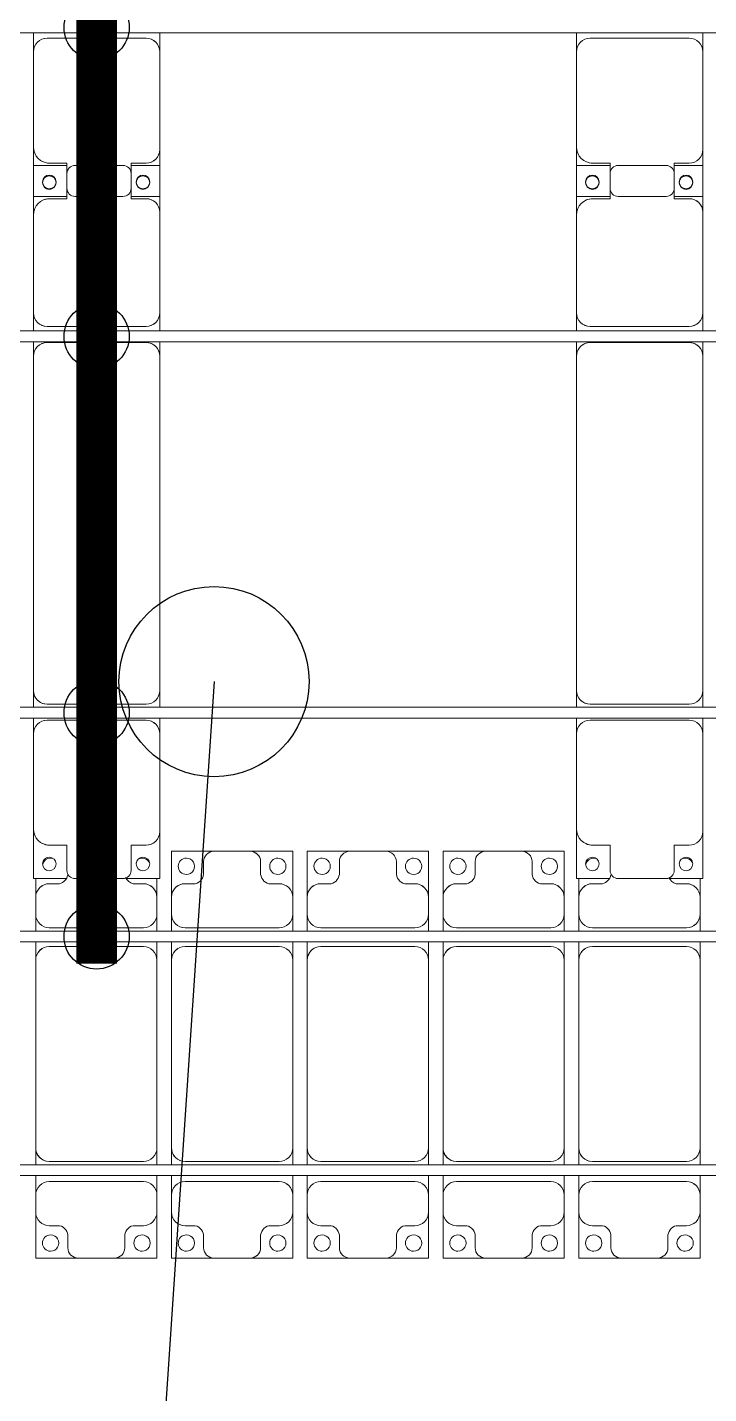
# Model space of a CAD drawing. Header units: millimetres. Extents: x -147246 to 112336, y -213734 to -86506.
# Drawn here: x -110370 to -107861, y -169893 to -164865 of the extents above; entities that cross this region are included whole.
import ezdxf

# ---------------------------------------------------------------- set-up
doc = ezdxf.new("R2010")
doc.units = ezdxf.units.MM
doc.layers.add('A-GENM', color=13, linetype='Continuous', lineweight=9)
doc.layers.add('S-BEAM', color=12, linetype='Continuous', lineweight=9)
for name, color, linetype in [('GC-BICH NEO', 6, 'Continuous'), ('GC-DAY NEO', 5, 'Continuous'), ('GC-HOP 40x60 GIA CUONG', 1, 'Continuous')]:
    doc.layers.add(name, color=color, linetype=linetype)

# ---------------------------------------------------------------- blocks, each defined once
blk = doc.blocks.new('Dầm C52 - Dầm C52-18789-BỐ TRÍ KHUNG KẾT CẤU BÈ PIN 05')
at = {"layer": 'S-BEAM', "color": 1}
blk.add_line((-74474.3, 20), (74474.3, 20), dxfattribs=at)
blk = doc.blocks.new('Dầm C52 - Dầm C52-18790-BỐ TRÍ KHUNG KẾT CẤU BÈ PIN 05')
at = {"layer": 'S-BEAM', "color": 1}
for p, q in [((-74474.3, 20), (74474.3, 20)), ((74474.3, -20), (-74474.3, -20))]:
    blk.add_line(p, q, dxfattribs=at)
blk = doc.blocks.new('Dai phao do pin - DẢI PHAO ĐỠ PIN-36287-BỐ TRÍ KHUNG KẾT CẤU BÈ PIN 05')
at = {"layer": 'A-GENM', "color": 7}
for p, q in [((-1312.2, 241.6), (-1129.7, 241.6)), ((-1312.2, 120.4), (-1312.2, 241.6)), ((-779.7, 241.6), (-1129.7, 241.6)), ((-779.7, 241.6), (-721.9, 241.6)), ((-681.9, 241.6), (-620.3, 241.6)), ((610.3, 241.6), (-620.3, 241.6)), ((610.3, 241.6), (663.1, 241.6)), ((703.1, 241.6), (769.7, 241.6)), ((1129.7, 241.6), (769.7, 241.6)), ((1129.7, 241.6), (1312.2, 241.6)), ((1197.8, 241.6), (1380.3, 241.6)), ((1197.8, 118.2), (1197.8, 241.6)), ((1312.2, 241.6), (1312.2, 118.2)), ((1730.3, 241.6), (1380.3, 241.6)), ((1730.3, 241.6), (1800.5, 241.6)), ((-1189.7, 181.6), (-1189.7, 118.2)), ((-729.7, -173.4), (-729.7, 191.6)), ((-670.3, 191.6), (-670.3, -173.4)), ((660.3, -173.4), (660.3, 191.6)), ((719.7, 191.6), (719.7, -173.4)), ((1189.7, 118.2), (1189.7, 181.6)), ((1320.3, 181.6), (1320.3, 118.2)), ((1780.3, -173.4), (1780.3, 191.6)), ((-1189.7, 118.2), (-1282.2, 118.2)), ((1282.2, 118.2), (1189.7, 118.2)), ((1320.3, 118.2), (1227.8, 118.2)), ((-1312.2, 88.2), (-1312.2, -88.2)), ((1197.8, 88.2), (1197.8, -88.2)), ((1312.2, -88.2), (1312.2, 88.2)), ((-1312.2, -223.4), (-1312.2, -100.4)), ((-1282.2, -118.2), (-1189.7, -118.2)), ((-1189.7, -118.2), (-1189.7, -173.4)), ((1189.7, -173.4), (1189.7, -118.2)), ((1189.7, -118.2), (1282.2, -118.2)), ((1197.8, -223.4), (1197.8, -118.2)), ((1227.8, -118.2), (1320.3, -118.2)), ((1312.2, -118.2), (1312.2, -223.4)), ((1320.3, -118.2), (1320.3, -173.4)), ((-1139.7, -223.4), (-1312.2, -223.4)), ((-1139.7, -223.4), (-779.7, -223.4)), ((-721.9, -223.4), (-779.7, -223.4)), ((-620.3, -223.4), (-681.9, -223.4)), ((-620.3, -223.4), (610.3, -223.4)), ((663.1, -223.4), (610.3, -223.4)), ((769.7, -223.4), (703.1, -223.4)), ((769.7, -223.4), (1139.7, -223.4)), ((1312.2, -223.4), (1139.7, -223.4)), ((1370.3, -223.4), (1197.8, -223.4)), ((1370.3, -223.4), (1730.3, -223.4)), ((1800.5, -223.4), (1730.3, -223.4))]:
    blk.add_line(p, q, dxfattribs=at)
for centre, radius, start, end in [((-1258.6, 183.2), 25, 0, 180), ((-1129.7, 181.6), 60, 90, 180), ((-1129.7, 181.6), 60, 150, 180), ((-779.7, 191.6), 50, 360, 90), ((-779.7, 191.6), 50, 360, 45), ((-620.3, 191.6), 50, 90, 180), ((-620.3, 191.6), 50, 105, 180), ((610.3, 191.6), 50, 360, 90), ((610.3, 191.6), 50, 15, 90), ((769.7, 191.6), 50, 90, 180), ((769.7, 191.6), 50, 135, 180), ((1129.7, 181.6), 60, 360, 90), ((1129.7, 181.6), 60, 360, 30), ((1248.6, 183.2), 25, 360, 180), ((1251.4, 183.2), 25, 0, 180), ((1380.3, 181.6), 60, 90, 180), ((1380.3, 181.6), 60, 150, 180), ((1730.3, 191.6), 50, 360, 90), ((1730.3, 191.6), 50, 360, 45), ((-1258.6, 183.2), 25, 180, 360), ((1248.6, 183.2), 25, 180, 0), ((1251.4, 183.2), 25, 180, 360), ((-1282.2, 88.2), 30, 90, 180), ((1227.8, 88.2), 30, 90, 180), ((1282.2, 88.2), 30, 360, 90), ((-1282.2, -88.2), 30, 180, 270), ((1227.8, -88.2), 30, 180, 270), ((1282.2, -88.2), 30, 270, 360), ((-1282.2, -88.2), 30, 210, 240), ((-1258.6, -161.8), 25, 0, 180), ((-1258.6, -161.8), 25, 75, 90), ((1248.6, -161.8), 25, 0, 180), ((1251.4, -161.8), 25, 0, 180), ((-1258.6, -161.8), 25, 180, 0), ((-1139.7, -173.4), 50, 180, 270), ((-1139.7, -173.4), 50, 180, 222.2941), ((-779.7, -173.4), 50, 270, 360), ((-779.7, -173.4), 50, 315, 360), ((-620.3, -173.4), 50, 180, 270), ((-620.3, -173.4), 50, 180, 270), ((610.3, -173.4), 50, 270, 360), ((610.3, -173.4), 50, 285, 360), ((769.7, -173.4), 50, 180, 270), ((769.7, -173.4), 50, 180, 225), ((1139.7, -173.4), 50, 270, 360), ((1139.7, -173.4), 50, 315, 360), ((1248.6, -161.8), 25, 180, 360), ((1251.4, -161.8), 25, 180, 0), ((1370.3, -173.4), 50, 180, 270), ((1370.3, -173.4), 50, 180, 225), ((1730.3, -173.4), 50, 270, 360), ((1730.3, -173.4), 50, 315, 360)]:
    blk.add_arc(centre, radius, start, end, dxfattribs=at)
blk = doc.blocks.new('Dai phao do pin - DẢI PHAO ĐỠ PIN-36318-BỐ TRÍ KHUNG KẾT CẤU BÈ PIN 05')
at = {"layer": 'A-GENM', "color": 7}
for p, q in [((-1312.2, 241.6), (-1129.7, 241.6)), ((-1312.2, 120.4), (-1312.2, 241.6)), ((-779.7, 241.6), (-1129.7, 241.6)), ((-779.7, 241.6), (-721.9, 241.6)), ((-681.9, 241.6), (-620.3, 241.6)), ((610.3, 241.6), (-620.3, 241.6)), ((610.3, 241.6), (663.1, 241.6)), ((703.1, 241.6), (769.7, 241.6)), ((1129.7, 241.6), (769.7, 241.6)), ((1129.7, 241.6), (1312.2, 241.6)), ((1197.8, 241.6), (1380.3, 241.6)), ((1197.8, 118.2), (1197.8, 241.6)), ((1312.2, 241.6), (1312.2, 118.2)), ((1730.3, 241.6), (1380.3, 241.6)), ((1730.3, 241.6), (1800.5, 241.6)), ((-1189.7, 181.6), (-1189.7, 118.2)), ((-729.7, -173.4), (-729.7, 191.6)), ((-670.3, 191.6), (-670.3, -173.4)), ((660.3, -173.4), (660.3, 191.6)), ((719.7, 191.6), (719.7, -173.4)), ((1189.7, 118.2), (1189.7, 181.6)), ((1320.3, 181.6), (1320.3, 118.2)), ((1780.3, -173.4), (1780.3, 191.6)), ((-1189.7, 118.2), (-1282.2, 118.2)), ((1282.2, 118.2), (1189.7, 118.2)), ((1320.3, 118.2), (1227.8, 118.2)), ((-1312.2, 88.2), (-1312.2, -88.2)), ((1197.8, 88.2), (1197.8, -88.2)), ((1312.2, -88.2), (1312.2, 88.2)), ((-1312.2, -223.4), (-1312.2, -100.4)), ((-1282.2, -118.2), (-1189.7, -118.2)), ((-1189.7, -118.2), (-1189.7, -173.4)), ((1189.7, -173.4), (1189.7, -118.2)), ((1189.7, -118.2), (1282.2, -118.2)), ((1197.8, -223.4), (1197.8, -118.2)), ((1227.8, -118.2), (1320.3, -118.2)), ((1312.2, -118.2), (1312.2, -223.4)), ((1320.3, -118.2), (1320.3, -173.4)), ((-1139.7, -223.4), (-1312.2, -223.4)), ((-1139.7, -223.4), (-779.7, -223.4)), ((-721.9, -223.4), (-779.7, -223.4)), ((-620.3, -223.4), (-681.9, -223.4)), ((-620.3, -223.4), (610.3, -223.4)), ((663.1, -223.4), (610.3, -223.4)), ((769.7, -223.4), (703.1, -223.4)), ((769.7, -223.4), (1139.7, -223.4)), ((1312.2, -223.4), (1139.7, -223.4)), ((1370.3, -223.4), (1197.8, -223.4)), ((1370.3, -223.4), (1730.3, -223.4)), ((1800.5, -223.4), (1730.3, -223.4))]:
    blk.add_line(p, q, dxfattribs=at)
for centre, radius, start, end in [((-1258.6, 183.2), 25, 0, 180), ((-1129.7, 181.6), 60, 90, 180), ((-1129.7, 181.6), 60, 154.6397, 180), ((-779.7, 191.6), 50, 360, 90), ((-779.7, 191.6), 50, 360, 45), ((-620.3, 191.6), 50, 90, 180), ((-620.3, 191.6), 50, 105, 180), ((610.3, 191.6), 50, 360, 90), ((610.3, 191.6), 50, 18.2221, 90), ((769.7, 191.6), 50, 90, 180), ((769.7, 191.6), 50, 135, 180), ((1129.7, 181.6), 60, 360, 90), ((1129.7, 181.6), 60, 360, 25.3701), ((1248.6, 183.2), 25, 360, 180), ((1251.4, 183.2), 25, 0, 180), ((1380.3, 181.6), 60, 90, 180), ((1380.3, 181.6), 60, 154.6293, 180), ((1730.3, 191.6), 50, 360, 90), ((1730.3, 191.6), 50, 360, 45), ((-1258.6, 183.2), 25, 180, 360), ((1248.6, 183.2), 25, 180, 0), ((1251.4, 183.2), 25, 180, 360), ((-1282.2, 88.2), 30, 90, 180), ((1227.8, 88.2), 30, 90, 180), ((1282.2, 88.2), 30, 360, 90), ((-1282.2, -88.2), 30, 180, 270), ((1227.8, -88.2), 30, 180, 270), ((1282.2, -88.2), 30, 270, 360), ((-1282.2, -88.2), 30, 210, 240), ((-1258.6, -161.8), 25, 0, 180), ((-1258.6, -161.8), 25, 75, 90), ((1248.6, -161.8), 25, 0, 180), ((1251.4, -161.8), 25, 0, 180), ((-1258.6, -161.8), 25, 180, 0), ((-1139.7, -173.4), 50, 180, 270), ((-1139.7, -173.4), 50, 180, 225), ((-779.7, -173.4), 50, 270, 360), ((-779.7, -173.4), 50, 315, 360), ((-620.3, -173.4), 50, 180, 270), ((-620.3, -173.4), 50, 180, 270), ((610.3, -173.4), 50, 270, 360), ((610.3, -173.4), 50, 285, 360), ((769.7, -173.4), 50, 180, 270), ((769.7, -173.4), 50, 180, 225), ((1139.7, -173.4), 50, 270, 360), ((1139.7, -173.4), 50, 315, 360), ((1248.6, -161.8), 25, 180, 360), ((1251.4, -161.8), 25, 180, 0), ((1370.3, -173.4), 50, 180, 270), ((1370.3, -173.4), 50, 180, 225), ((1730.3, -173.4), 50, 270, 360), ((1730.3, -173.4), 50, 315, 360)]:
    blk.add_arc(centre, radius, start, end, dxfattribs=at)
blk = doc.blocks.new('Dai phaodi lai - DẢI PHAO ĐI LẠI-37321-BỐ TRÍ KHUNG KẾT CẤU BÈ PIN 05')
at = {"layer": 'A-GENM', "color": 7}
for p, q in [((30276.8, 748.4), (30433.1, 748.4)), ((30276.8, 579.3), (30276.8, 748.4)), ((30395.1, 710.4), (30395.1, 670.7)), ((30566.9, 748.4), (30433.1, 748.4)), ((30566.9, 748.4), (30723.2, 748.4)), ((30604.9, 670.7), (30604.9, 710.4)), ((30723.2, 748.4), (30723.2, 579.3)), ((30776.8, 748.4), (30933.1, 748.4)), ((30776.8, 579.3), (30776.8, 748.4)), ((30895.1, 710.4), (30895.1, 670.7)), ((31066.9, 748.4), (30933.1, 748.4)), ((31066.9, 748.4), (31223.2, 748.4)), ((31104.9, 670.7), (31104.9, 710.4)), ((31223.2, 748.4), (31223.2, 579.3)), ((31276.8, 748.4), (31433.1, 748.4)), ((31276.8, 579.3), (31276.8, 748.4)), ((31395.1, 710.4), (31395.1, 670.7)), ((31566.9, 748.4), (31433.1, 748.4)), ((31566.9, 748.4), (31723.2, 748.4)), ((31604.9, 670.7), (31604.9, 710.4)), ((31723.2, 748.4), (31723.2, 579.3)), ((29776.8, 579.3), (29776.8, 648.9)), ((29864.3, 629.3), (29826.8, 629.3)), ((30173.2, 629.3), (30135.7, 629.3)), ((30223.2, 649.2), (30223.2, 579.3)), ((30364.3, 629.3), (30326.8, 629.3)), ((30673.2, 629.3), (30635.7, 629.3)), ((30864.3, 629.3), (30826.8, 629.3)), ((31173.2, 629.3), (31135.7, 629.3)), ((31364.3, 629.3), (31326.8, 629.3)), ((31673.2, 629.3), (31635.7, 629.3)), ((31776.8, 579.3), (31776.8, 648.9)), ((31864.3, 629.3), (31826.8, 629.3)), ((32173.2, 629.3), (32135.7, 629.3)), ((32223.2, 649.2), (32223.2, 579.3)), ((29776.8, 579.3), (29776.8, 516.7)), ((30223.2, 516.7), (30223.2, 579.3)), ((30276.8, 579.3), (30276.8, 516.7)), ((30723.2, 516.7), (30723.2, 579.3)), ((30776.8, 579.3), (30776.8, 516.7)), ((31223.2, 516.7), (31223.2, 579.3)), ((31276.8, 579.3), (31276.8, 516.7)), ((31723.2, 516.7), (31723.2, 579.3)), ((31776.8, 579.3), (31776.8, 516.7)), ((32223.2, 516.7), (32223.2, 579.3)), ((29776.8, 455.1), (29776.8, 516.7)), ((30223.2, 516.7), (30223.2, 455.1)), ((30276.8, 455.1), (30276.8, 516.7)), ((30723.2, 516.7), (30723.2, 455.1)), ((30776.8, 455.1), (30776.8, 516.7)), ((31223.2, 516.7), (31223.2, 455.1)), ((31276.8, 455.1), (31276.8, 516.7)), ((31723.2, 516.7), (31723.2, 455.1)), ((31776.8, 455.1), (31776.8, 516.7)), ((32223.2, 516.7), (32223.2, 455.1)), ((29826.8, 466.7), (30173.2, 466.7)), ((30326.8, 466.7), (30673.2, 466.7)), ((30826.8, 466.7), (31173.2, 466.7)), ((31326.8, 466.7), (31673.2, 466.7)), ((31826.8, 466.7), (32173.2, 466.7)), ((29776.8, 348.3), (29776.8, 415.1)), ((30223.2, 415.1), (30223.2, 348.3)), ((30276.8, 348.3), (30276.8, 415.1)), ((30723.2, 415.1), (30723.2, 348.3)), ((30776.8, 348.3), (30776.8, 415.1)), ((31223.2, 415.1), (31223.2, 348.3)), ((31276.8, 348.3), (31276.8, 415.1)), ((31723.2, 415.1), (31723.2, 348.3)), ((31776.8, 348.3), (31776.8, 415.1)), ((32223.2, 415.1), (32223.2, 348.3)), ((30173.2, 398.3), (29826.8, 398.3)), ((30673.2, 398.3), (30326.8, 398.3)), ((31173.2, 398.3), (30826.8, 398.3)), ((31673.2, 398.3), (31326.8, 398.3)), ((32173.2, 398.3), (31826.8, 398.3)), ((29776.8, 348.3), (29776.8, -343.3)), ((30223.2, -343.3), (30223.2, 348.3)), ((30276.8, 348.3), (30276.8, -343.3)), ((30723.2, -343.3), (30723.2, 348.3)), ((30776.8, 348.3), (30776.8, -343.3)), ((31223.2, -343.3), (31223.2, 348.3)), ((31276.8, 348.3), (31276.8, -343.3)), ((31723.2, -343.3), (31723.2, 348.3)), ((31776.8, 348.3), (31776.8, -343.3)), ((32223.2, -343.3), (32223.2, 348.3)), ((29776.8, -404.9), (29776.8, -343.3)), ((30223.2, -343.3), (30223.2, -404.9)), ((30276.8, -404.9), (30276.8, -343.3)), ((30723.2, -343.3), (30723.2, -404.9)), ((30776.8, -404.9), (30776.8, -343.3)), ((31223.2, -343.3), (31223.2, -404.9)), ((31276.8, -404.9), (31276.8, -343.3)), ((31723.2, -343.3), (31723.2, -404.9)), ((31776.8, -404.9), (31776.8, -343.3)), ((32223.2, -343.3), (32223.2, -404.9)), ((29826.8, -393.3), (30173.2, -393.3)), ((30326.8, -393.3), (30673.2, -393.3)), ((30826.8, -393.3), (31173.2, -393.3)), ((31326.8, -393.3), (31673.2, -393.3)), ((31826.8, -393.3), (32173.2, -393.3)), ((29776.8, -516.7), (29776.8, -444.9)), ((30223.2, -444.9), (30223.2, -516.7)), ((30276.8, -516.7), (30276.8, -444.9)), ((30723.2, -444.9), (30723.2, -516.7)), ((30776.8, -516.7), (30776.8, -444.9)), ((31223.2, -444.9), (31223.2, -516.7)), ((31276.8, -516.7), (31276.8, -444.9)), ((31723.2, -444.9), (31723.2, -516.7)), ((31776.8, -516.7), (31776.8, -444.9)), ((32223.2, -444.9), (32223.2, -516.7)), ((30173.2, -466.7), (29826.8, -466.7)), ((30673.2, -466.7), (30326.8, -466.7)), ((31173.2, -466.7), (30826.8, -466.7)), ((31673.2, -466.7), (31326.8, -466.7)), ((32173.2, -466.7), (31826.8, -466.7)), ((29776.8, -516.7), (29776.8, -579.3)), ((30223.2, -579.3), (30223.2, -516.7)), ((30276.8, -516.7), (30276.8, -579.3)), ((30723.2, -579.3), (30723.2, -516.7)), ((30776.8, -516.7), (30776.8, -579.3)), ((31223.2, -579.3), (31223.2, -516.7)), ((31276.8, -516.7), (31276.8, -579.3)), ((31723.2, -579.3), (31723.2, -516.7)), ((31776.8, -516.7), (31776.8, -579.3)), ((32223.2, -579.3), (32223.2, -516.7)), ((29776.8, -748.4), (29776.8, -579.3)), ((30223.2, -579.3), (30223.2, -748.4)), ((30276.8, -748.4), (30276.8, -579.3)), ((30723.2, -579.3), (30723.2, -748.4)), ((30776.8, -748.4), (30776.8, -579.3)), ((31223.2, -579.3), (31223.2, -748.4)), ((31276.8, -748.4), (31276.8, -579.3)), ((31723.2, -579.3), (31723.2, -748.4)), ((31776.8, -748.4), (31776.8, -579.3)), ((32223.2, -579.3), (32223.2, -748.4)), ((29826.8, -629.3), (29864.3, -629.3)), ((30135.7, -629.3), (30173.2, -629.3)), ((30326.8, -629.3), (30364.3, -629.3)), ((30635.7, -629.3), (30673.2, -629.3)), ((30826.8, -629.3), (30864.3, -629.3)), ((31135.7, -629.3), (31173.2, -629.3)), ((31326.8, -629.3), (31364.3, -629.3)), ((31635.7, -629.3), (31673.2, -629.3)), ((31826.8, -629.3), (31864.3, -629.3)), ((32135.7, -629.3), (32173.2, -629.3)), ((29895.1, -670.7), (29895.1, -710.4)), ((30104.9, -710.4), (30104.9, -670.7)), ((30395.1, -670.7), (30395.1, -710.4)), ((30604.9, -710.4), (30604.9, -670.7)), ((30895.1, -670.7), (30895.1, -710.4)), ((31104.9, -710.4), (31104.9, -670.7)), ((31395.1, -670.7), (31395.1, -710.4)), ((31604.9, -710.4), (31604.9, -670.7)), ((31895.1, -670.7), (31895.1, -710.4)), ((32104.9, -710.4), (32104.9, -670.7)), ((29933.1, -748.4), (29776.8, -748.4)), ((29933.1, -748.4), (30066.9, -748.4)), ((30223.2, -748.4), (30066.9, -748.4)), ((30433.1, -748.4), (30276.8, -748.4)), ((30433.1, -748.4), (30566.9, -748.4)), ((30723.2, -748.4), (30566.9, -748.4)), ((30933.1, -748.4), (30776.8, -748.4)), ((30933.1, -748.4), (31066.9, -748.4)), ((31223.2, -748.4), (31066.9, -748.4)), ((31433.1, -748.4), (31276.8, -748.4)), ((31433.1, -748.4), (31566.9, -748.4)), ((31723.2, -748.4), (31566.9, -748.4)), ((31933.1, -748.4), (31776.8, -748.4)), ((31933.1, -748.4), (32066.9, -748.4)), ((32223.2, -748.4), (32066.9, -748.4))]:
    blk.add_line(p, q, dxfattribs=at)
for centre, radius, start, end in [((29831.6, 693.3), 30, 90, 165), ((29831.6, 693.3), 30, 75, 90), ((30168.4, 693.3), 30, 90, 118.4531), ((30168.4, 693.3), 30, 30, 90), ((30331.6, 693.3), 30, 90, 270), ((30331.6, 693.3), 30, 270, 90), ((30433.1, 710.4), 38, 90, 180), ((30433.1, 710.4), 38, 90, 135), ((30566.9, 710.4), 38, 0, 90), ((30566.9, 710.4), 38, 45, 90), ((30668.4, 693.3), 30, 90, 270), ((30668.4, 693.3), 30, 270, 90), ((30831.6, 693.3), 30, 90, 270), ((30831.6, 693.3), 30, 270, 90), ((30933.1, 710.4), 38, 90, 180), ((30933.1, 710.4), 38, 90, 135), ((31066.9, 710.4), 38, 360, 90), ((31066.9, 710.4), 38, 45, 90), ((31168.4, 693.3), 30, 90, 270), ((31168.4, 693.3), 30, 270, 90), ((31331.6, 693.3), 30, 90, 270), ((31331.6, 693.3), 30, 270, 90), ((31433.1, 710.4), 38, 90, 180), ((31433.1, 710.4), 38, 90, 135), ((31566.9, 710.4), 38, 0, 90), ((31566.9, 710.4), 38, 45, 90), ((31668.4, 693.3), 30, 90, 270), ((31668.4, 693.3), 30, 270, 90), ((31831.6, 693.3), 30, 90, 165), ((31831.6, 693.3), 30, 75, 90), ((32168.4, 693.3), 30, 90, 118.4531), ((32168.4, 693.3), 30, 30, 90), ((29855.2, 668.2), 40, 283.1885, 350.1215), ((30355.2, 668.2), 40, 283.1885, 3.5081), ((30644.8, 668.2), 40, 176.4919, 256.8115), ((30855.2, 668.2), 40, 283.1885, 3.5081), ((31144.8, 668.2), 40, 176.4919, 256.8115), ((31355.2, 668.2), 40, 283.1885, 3.5081), ((31644.8, 668.2), 40, 176.4919, 256.8115), ((31855.2, 668.2), 40, 283.1885, 350.1215), ((29826.8, 579.3), 50, 90, 180), ((29826.8, 579.3), 50, 90, 135), ((30144.8, 668.2), 40, 203.2651, 256.8115), ((30173.2, 579.3), 50, 0, 90), ((30173.2, 579.3), 50, 45, 90), ((30326.8, 579.3), 50, 90, 180), ((30326.8, 579.3), 50, 90, 135), ((30673.2, 579.3), 50, 360, 90), ((30673.2, 579.3), 50, 45, 90), ((30826.8, 579.3), 50, 90, 180), ((30826.8, 579.3), 50, 90, 135), ((31173.2, 579.3), 50, 0, 90), ((31173.2, 579.3), 50, 45, 90), ((31326.8, 579.3), 50, 90, 180), ((31326.8, 579.3), 50, 90, 135), ((31673.2, 579.3), 50, 0, 90), ((31673.2, 579.3), 50, 45, 90), ((31826.8, 579.3), 50, 90, 180), ((31826.8, 579.3), 50, 90, 135), ((32144.8, 668.2), 40, 203.2651, 256.8115), ((32173.2, 579.3), 50, 0, 90), ((32173.2, 579.3), 50, 45, 90), ((29826.8, 516.7), 50, 180, 270), ((30173.2, 516.7), 50, 270, 0), ((30326.8, 516.7), 50, 180, 270), ((30673.2, 516.7), 50, 270, 0), ((30826.8, 516.7), 50, 180, 270), ((31173.2, 516.7), 50, 270, 360), ((31326.8, 516.7), 50, 180, 270), ((31673.2, 516.7), 50, 270, 360), ((31826.8, 516.7), 50, 180, 270), ((32173.2, 516.7), 50, 270, 360), ((29826.8, 516.7), 50, 225, 270), ((30173.2, 516.7), 50, 270, 315), ((30326.8, 516.7), 50, 225, 270), ((30673.2, 516.7), 50, 270, 315), ((30826.8, 516.7), 50, 225, 270), ((31173.2, 516.7), 50, 270, 315), ((31326.8, 516.7), 50, 225, 270), ((31673.2, 516.7), 50, 270, 315), ((31826.8, 516.7), 50, 225, 270), ((32173.2, 516.7), 50, 270, 315), ((29826.8, 348.3), 50, 90, 180), ((29826.8, 348.3), 50, 120, 165), ((30173.2, 348.3), 50, 0, 90), ((30173.2, 348.3), 50, 45, 90), ((30326.8, 348.3), 50, 90, 180), ((30326.8, 348.3), 50, 120, 165), ((30673.2, 348.3), 50, 360, 90), ((30673.2, 348.3), 50, 45, 90), ((30826.8, 348.3), 50, 90, 180), ((30826.8, 348.3), 50, 120, 165), ((31173.2, 348.3), 50, 0, 90), ((31173.2, 348.3), 50, 45, 90), ((31326.8, 348.3), 50, 90, 180), ((31326.8, 348.3), 50, 120, 165), ((31673.2, 348.3), 50, 360, 90), ((31673.2, 348.3), 50, 45, 90), ((31826.8, 348.3), 50, 90, 180), ((31826.8, 348.3), 50, 120, 165), ((32173.2, 348.3), 50, 360, 90), ((32173.2, 348.3), 50, 45, 90), ((29826.8, -343.3), 50, 180, 270), ((29826.8, -343.3), 50, 180, 255), ((30173.2, -343.3), 50, 270, 0), ((30173.2, -343.3), 50, 315, 0), ((30326.8, -343.3), 50, 180, 270), ((30326.8, -343.3), 50, 180, 255), ((30673.2, -343.3), 50, 270, 0), ((30673.2, -343.3), 50, 315, 0), ((30826.8, -343.3), 50, 180, 270), ((30826.8, -343.3), 50, 180, 255), ((31173.2, -343.3), 50, 270, 0), ((31173.2, -343.3), 50, 315, 0), ((31326.8, -343.3), 50, 180, 270), ((31326.8, -343.3), 50, 180, 255), ((31673.2, -343.3), 50, 270, 0), ((31673.2, -343.3), 50, 315, 0), ((31826.8, -343.3), 50, 180, 270), ((31826.8, -343.3), 50, 180, 255), ((32173.2, -343.3), 50, 270, 0), ((32173.2, -343.3), 50, 315, 0), ((29826.8, -516.7), 50, 90, 180), ((29826.8, -516.7), 50, 90, 135), ((30173.2, -516.7), 50, 360, 90), ((30173.2, -516.7), 50, 45, 90), ((30326.8, -516.7), 50, 90, 180), ((30326.8, -516.7), 50, 90, 135), ((30673.2, -516.7), 50, 0, 90), ((30673.2, -516.7), 50, 45, 90), ((30826.8, -516.7), 50, 90, 180), ((30826.8, -516.7), 50, 90, 135), ((31173.2, -516.7), 50, 0, 90), ((31173.2, -516.7), 50, 45, 90), ((31326.8, -516.7), 50, 90, 180), ((31326.8, -516.7), 50, 90, 135), ((31673.2, -516.7), 50, 0, 90), ((31673.2, -516.7), 50, 45, 90), ((31826.8, -516.7), 50, 90, 180), ((31826.8, -516.7), 50, 90, 135), ((32173.2, -516.7), 50, 0, 90), ((32173.2, -516.7), 50, 45, 90), ((29826.8, -579.3), 50, 180, 270), ((30173.2, -579.3), 50, 270, 0), ((30326.8, -579.3), 50, 180, 270), ((30673.2, -579.3), 50, 270, 0), ((30826.8, -579.3), 50, 180, 270), ((31173.2, -579.3), 50, 270, 360), ((31326.8, -579.3), 50, 180, 270), ((31673.2, -579.3), 50, 270, 360), ((31826.8, -579.3), 50, 180, 270), ((32173.2, -579.3), 50, 270, 0), ((29826.8, -579.3), 50, 225, 270), ((29855.2, -668.2), 40, 356.4919, 76.8115), ((30144.8, -668.2), 40, 103.1885, 183.5081), ((30173.2, -579.3), 50, 270, 315), ((30326.8, -579.3), 50, 225, 270), ((30355.2, -668.2), 40, 356.4919, 76.8115), ((30644.8, -668.2), 40, 103.1885, 183.5081), ((30673.2, -579.3), 50, 270, 315), ((30826.8, -579.3), 50, 225, 270), ((30855.2, -668.2), 40, 356.4919, 76.8115), ((31144.8, -668.2), 40, 103.1885, 183.5081), ((31173.2, -579.3), 50, 270, 315), ((31326.8, -579.3), 50, 225, 270), ((31355.2, -668.2), 40, 356.4919, 76.8115), ((31644.8, -668.2), 40, 103.1885, 183.5081), ((31673.2, -579.3), 50, 270, 315), ((31826.8, -579.3), 50, 225, 270), ((31855.2, -668.2), 40, 356.4919, 76.8115), ((32144.8, -668.2), 40, 103.1885, 183.5081), ((32173.2, -579.3), 50, 270, 315), ((29831.6, -693.3), 30, 90, 270), ((29831.6, -693.3), 30, 270, 90), ((30168.4, -693.3), 30, 90, 270), ((30168.4, -693.3), 30, 270, 90), ((30331.6, -693.3), 30, 90, 270), ((30331.6, -693.3), 30, 270, 90), ((30668.4, -693.3), 30, 90, 270), ((30668.4, -693.3), 30, 270, 90), ((30831.6, -693.3), 30, 90, 270), ((30831.6, -693.3), 30, 270, 90), ((31168.4, -693.3), 30, 90, 270), ((31168.4, -693.3), 30, 270, 90), ((31331.6, -693.3), 30, 90, 270), ((31331.6, -693.3), 30, 270, 90), ((31668.4, -693.3), 30, 90, 270), ((31668.4, -693.3), 30, 270, 90), ((31831.6, -693.3), 30, 90, 270), ((31831.6, -693.3), 30, 270, 90), ((32168.4, -693.3), 30, 90, 270), ((32168.4, -693.3), 30, 270, 90), ((29933.1, -710.4), 38, 180, 270), ((29933.1, -710.4), 38, 225, 270), ((30066.9, -710.4), 38, 270, 360), ((30066.9, -710.4), 38, 270, 315), ((30433.1, -710.4), 38, 180, 270), ((30433.1, -710.4), 38, 225, 270), ((30566.9, -710.4), 38, 270, 360), ((30566.9, -710.4), 38, 270, 315), ((30933.1, -710.4), 38, 180, 270), ((30933.1, -710.4), 38, 225, 270), ((31066.9, -710.4), 38, 270, 0), ((31066.9, -710.4), 38, 270, 315), ((31433.1, -710.4), 38, 180, 270), ((31433.1, -710.4), 38, 225, 270), ((31566.9, -710.4), 38, 270, 0), ((31566.9, -710.4), 38, 270, 315), ((31933.1, -710.4), 38, 180, 270), ((31933.1, -710.4), 38, 225, 270), ((32066.9, -710.4), 38, 270, 0), ((32066.9, -710.4), 38, 270, 315)]:
    blk.add_arc(centre, radius, start, end, dxfattribs=at)
blk = doc.blocks.new('HOBANMONG_BEPIN 5_rvt-1-BỐ TRÍ KHUNG KẾT CẤU BÈ PIN 05')
at = {"layer": 'A-GENM', "color": 3, "lineweight": 25}
for name, p, rotation in [('Dai phao do pin - DẢI PHAO ĐỠ PIN-36287-BỐ TRÍ KHUNG KẾT CẤU BÈ PIN 05', (-110105.8, -166685.2), 89.99977101252024), ('Dai phao do pin - DẢI PHAO ĐỠ PIN-36318-BỐ TRÍ KHUNG KẾT CẤU BÈ PIN 05', (-108105.8, -166685.2), 89.99977101252024), ('Dai phaodi lai - DẢI PHAO ĐI LẠI-37321-BỐ TRÍ KHUNG KẾT CẤU BÈ PIN 05', (-140115.8, -168645.6), 359.9997710135151)]:
    blk.add_blockref(name, p, dxfattribs=dict(at, rotation=rotation))
at = {"layer": 'S-BEAM', "color": 3, "lineweight": 25, "rotation": 179.9997710135151}
for name, p in [('Dầm C52 - Dầm C52-18789-BỐ TRÍ KHUNG KẾT CẤU BÈ PIN 05', (-66080.1, -164864.9)), ('Dầm C52 - Dầm C52-18790-BỐ TRÍ KHUNG KẾT CẤU BÈ PIN 05', (-66080.1, -166002.2)), ('Dầm C52 - Dầm C52-18790-BỐ TRÍ KHUNG KẾT CẤU BÈ PIN 05', (-66080.1, -167387.2)), ('Dầm C52 - Dầm C52-18790-BỐ TRÍ KHUNG KẾT CẤU BÈ PIN 05', (-66080.1, -168210.8)), ('Dầm C52 - Dầm C52-18790-BỐ TRÍ KHUNG KẾT CẤU BÈ PIN 05', (-66080.1, -169070.8))]:
    blk.add_blockref(name, p, dxfattribs=at)

msp = doc.modelspace()

# ---------------------------------------------------------------- linework, layer by layer
at = {"layer": 'GC-BICH NEO'}
msp.add_circle((-109682.4, -167272.8), 350, dxfattribs=at)
at = {"layer": 'GC-DAY NEO'}
msp.add_line((-109682.4, -167272.8), (-110213.9, -175255.1), dxfattribs=at)
at = {"layer": 'GC-HOP 40x60 GIA CUONG', "const_width": 150}
msp.add_lwpolyline([(-110114.8, -168310.8), (-110114.8, -153310.8)], dxfattribs=at)
at = {"layer": 'GC-HOP 40x60 GIA CUONG'}
for centre in [(-110114.8, -164864.9), (-110114.8, -166002.2), (-110114.8, -167387.2), (-110114.8, -168210.8)]:
    msp.add_circle(centre, 120, dxfattribs=at)

# ---------------------------------------------------------------- block references
at = {"lineweight": 5}
msp.add_blockref('HOBANMONG_BEPIN 5_rvt-1-BỐ TRÍ KHUNG KẾT CẤU BÈ PIN 05', (0, 0), dxfattribs=at)

doc.saveas('drawing.dxf')
